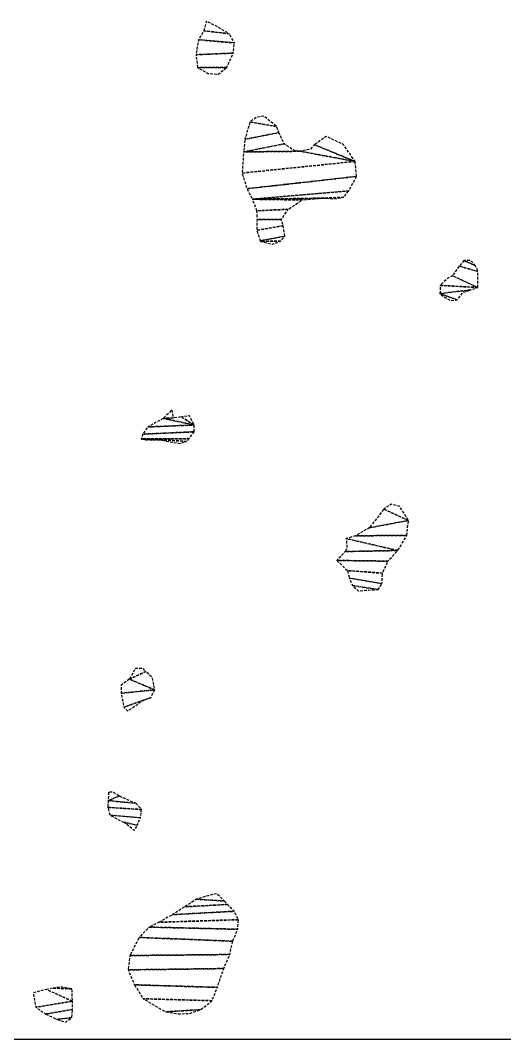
# Model space of a CAD drawing. Header units: metres. Extents: x 615331 to 657292, y 1301217 to 1321009.
# Drawn here: x 615531 to 615577, y 1309894.2 to 1309991 of the extents above; entities that cross this region are included whole.
import ezdxf

# ---------------------------------------------------------------- set-up
doc = ezdxf.new("R2010")
doc.units = ezdxf.units.M
doc.linetypes.add('HIDDEN', pattern=[0.375, 0.25, -0.125])
doc.layers.add('3', color=7, linetype='Continuous')
doc.layers.add('CIRCULO PI', color=2, linetype='Continuous')
picture_1 = doc.add_image_def('image2.jpg', size_in_pixel=(1123, 633))

msp = doc.modelspace()

# ---------------------------------------------------------------- linework, layer by layer
at = {"layer": 'CIRCULO PI'}
msp.add_lwpolyline([(615473.824, 1310171.98436), (615943.99875, 1310171.98436), (615943.99875, 1309894.16378), (615473.824, 1309894.16378)], close=True, dxfattribs=at)

# ---------------------------------------------------------------- pictures from other files: only their frames are drawn
image = msp.add_image(picture_1, insert=(615473.824, 1309894.16378), size_in_units=(470.17476, 265.02281), dxfattribs=at)
image.dxf.flags = 7

# ---------------------------------------------------------------- meshes
at = {"layer": '3', "color": 30, "linetype": 'HIDDEN'}
mesh = msp.add_polyface(dxfattribs=at)
corners = [(615550.84451, 1309989.72239), (615548.41427, 1309989.99865), (615551.33586, 1309988.85106), (615547.90151, 1309989.15331), (615551.21264, 1309987.87868), (615547.684, 1309987.72692), (615550.6061, 1309986.5146), (615547.82149, 1309986.49702), (615549.80447, 1309990.33122), (615549.76841, 1309985.86155), (615548.82878, 1309985.95279), (615548.66746, 1309990.90706)]
mesh.append_faces([[corners[k] for k in face] for face in [(1, 0, 8, 11), (6, 7, 10, 9)]], dxfattribs={"vtx0": -1, "color": 30})
mesh.append_faces([[corners[k] for k in face] for face in [(0, 1, 3, 2), (2, 3, 5, 4), (4, 5, 7, 6)]], dxfattribs={"vtx0": -1, "vtx2": -1, "color": 30})
mesh = msp.add_polyface(dxfattribs=at)
corners = [(615562.80624, 1309977.58762), (615558.94273, 1309979.18272), (615557.58667, 1309978.55872), (615552.06282, 1309976.48361), (615562.94488, 1309976.16339), (615552.52575, 1309974.99669), (615562.20887, 1309974.79855), (615553.05023, 1309973.99603), (615559.78475, 1309974.10306), (615557.77832, 1309973.92862), (615556.45629, 1309973.04582), (615553.44588, 1309972.89725), (615555.7826, 1309972.06988), (615553.48347, 1309972.08784), (615555.98061, 1309971.48818), (615553.45773, 1309971.05125), (615556.11658, 1309970.4851), (615553.78789, 1309970.04931), (615555.73099, 1309970.02917), (615553.82077, 1309969.98483), (615555.33725, 1309980.90894), (615552.80876, 1309981.34639), (615555.56776, 1309980.32737), (615552.33372, 1309979.69165), (615556.06025, 1309979.26172), (615552.2119, 1309978.49259), (615561.72721, 1309974.18016), (615553.42129, 1309981.77135), (615554.13283, 1309981.9054), (615557.03582, 1309978.62014), (615558.55688, 1309978.75916), (615560.07094, 1309979.96702), (615561.69497, 1309979.19992), (615560.85371, 1309974.04509), (615558.84614, 1309974.03247), (615554.95574, 1309969.73278)]
mesh.append_faces([[corners[k] for k in face] for face in [(1, 0, 32, 31), (18, 19, 35), (21, 20, 28, 27), (26, 8, 33)]], dxfattribs={"vtx0": -1, "color": 30})
mesh.append_faces([[corners[k] for k in face] for face in [(8, 7, 9, 34), (24, 25, 2, 29)]], dxfattribs={"vtx0": -1, "vtx1": -1, "color": 30})
mesh.append_faces([[corners[k] for k in face] for face in [(6, 7, 8, 26)]], dxfattribs={"vtx0": -1, "vtx1": -1, "vtx2": -1, "color": 30})
mesh.append_faces([[corners[k] for k in face] for face in [(0, 2, 25, 3)]], dxfattribs={"vtx0": -1, "vtx1": -1, "vtx3": -1, "color": 30})
mesh.append_faces([[corners[k] for k in face] for face in [(0, 3, 5, 4), (4, 5, 7, 6), (9, 7, 11, 10), (10, 11, 13, 12), (12, 13, 15, 14), (14, 15, 17, 16), (16, 17, 19, 18), (20, 21, 23, 22), (22, 23, 25, 24)]], dxfattribs={"vtx0": -1, "vtx2": -1, "color": 30})
mesh.append_faces([[corners[k] for k in face] for face in [(0, 1, 30, 2)]], dxfattribs={"vtx0": -1, "vtx3": -1, "color": 30})
mesh = msp.add_polyface(dxfattribs=at)
corners = [(615574.23533, 1309967.71654), (615573.16382, 1309968.16317), (615574.49808, 1309967.13523), (615572.71388, 1309967.64213), (615574.47553, 1309965.61289), (615572.07205, 1309966.7313), (615570.91223, 1309965.81715), (615573.79699, 1309965.38187), (615570.88483, 1309965.03974), (615572.50784, 1309964.43447), (615573.81152, 1309968.16724), (615573.08609, 1309965.15072), (615571.92538, 1309964.36604), (615571.43798, 1309964.62216), (615571.55585, 1309966.43656)]
mesh.append_faces([[corners[k] for k in face] for face in [(1, 0, 10), (9, 8, 13, 12)]], dxfattribs={"vtx0": -1, "color": 30})
mesh.append_faces([[corners[k] for k in face] for face in [(7, 8, 9, 11)]], dxfattribs={"vtx0": -1, "vtx1": -1, "color": 30})
mesh.append_faces([[corners[k] for k in face] for face in [(0, 1, 3, 2), (2, 3, 5, 4), (4, 6, 8, 7)]], dxfattribs={"vtx0": -1, "vtx2": -1, "color": 30})
mesh.append_faces([[corners[k] for k in face] for face in [(4, 5, 14, 6)]], dxfattribs={"vtx0": -1, "vtx3": -1, "color": 30})
mesh = msp.add_polyface(dxfattribs=at)
corners = [(615547.48878, 1309952.55289), (615546.28577, 1309953.32253), (615544.57051, 1309953.18224), (615543.08614, 1309952.36328), (615547.49299, 1309951.90519), (615542.60485, 1309951.68003), (615547.04382, 1309951.25456), (615542.47819, 1309951.22589), (615546.78642, 1309950.99385), (615544.32445, 1309951.14026), (615545.54161, 1309953.22072), (615547.06217, 1309953.4246), (615546.07526, 1309950.79507), (615544.7461, 1309951.04584), (615542.99694, 1309951.13198), (615543.6347, 1309952.65814), (615545.40718, 1309953.99725)]
mesh.append_faces([[corners[k] for k in face] for face in [(1, 0, 11), (8, 9, 13, 12), (9, 7, 14), (2, 10, 16)]], dxfattribs={"vtx0": -1, "color": 30})
mesh.append_faces([[corners[k] for k in face] for face in [(6, 7, 9, 8)]], dxfattribs={"vtx0": -1, "vtx1": -1, "vtx2": -1, "color": 30})
mesh.append_faces([[corners[k] for k in face] for face in [(0, 3, 5, 4), (4, 5, 7, 6)]], dxfattribs={"vtx0": -1, "vtx2": -1, "color": 30})
mesh.append_faces([[corners[k] for k in face] for face in [(0, 1, 10, 2)]], dxfattribs={"vtx0": -1, "vtx2": -1, "vtx3": -1, "color": 30})
mesh.append_faces([[corners[k] for k in face] for face in [(0, 2, 15, 3)]], dxfattribs={"vtx0": -1, "vtx3": -1, "color": 30})
mesh = msp.add_polyface(dxfattribs=at)
corners = [(615567.8822, 1309943.48306), (615565.54383, 1309944.56961), (615564.16293, 1309942.77955), (615567.72942, 1309942.05705), (615562.8725, 1309942.02647), (615566.86433, 1309940.62658), (615561.96753, 1309941.76168), (615561.87833, 1309940.53051), (615565.93184, 1309939.61674), (615561.07416, 1309939.68326), (615565.42099, 1309938.47999), (615562.08425, 1309938.71802), (615565.36263, 1309937.4755), (615562.25067, 1309938.00661), (615565.01005, 1309936.92273), (615562.57904, 1309937.29609), (615563.13283, 1309936.78142), (615563.87712, 1309936.85087), (615567.06426, 1309944.80586), (615566.25333, 1309945.02745), (615564.96596, 1309943.78863), (615562.03749, 1309940.95254)]
mesh.append_faces([[corners[k] for k in face] for face in [(1, 0, 18, 19), (14, 15, 16, 17)]], dxfattribs={"vtx0": -1, "color": 30})
mesh.append_faces([[corners[k] for k in face] for face in [(0, 2, 4, 3), (3, 4, 6, 5), (5, 7, 9, 8), (8, 9, 11, 10), (10, 11, 13, 12), (12, 13, 15, 14)]], dxfattribs={"vtx0": -1, "vtx2": -1, "color": 30})
mesh.append_faces([[corners[k] for k in face] for face in [(0, 1, 20, 2), (5, 6, 21, 7)]], dxfattribs={"vtx0": -1, "vtx3": -1, "color": 30})
mesh = msp.add_polyface(dxfattribs=at)
corners = [(615542.91896, 1309929.13391), (615541.34131, 1309928.40364), (615543.74798, 1309927.39494), (615540.54746, 1309927.06695), (615543.36813, 1309926.64594), (615540.82155, 1309925.74263), (615541.9123, 1309929.41386), (615542.62435, 1309929.42201), (615543.54079, 1309928.52584), (615542.59479, 1309926.34573), (615541.18152, 1309925.39055), (615540.5709, 1309927.84437)]
mesh.append_faces([[corners[k] for k in face] for face in [(1, 0, 7, 6), (4, 5, 10, 9)]], dxfattribs={"vtx0": -1, "color": 30})
mesh.append_faces([[corners[k] for k in face] for face in [(0, 1, 2, 8)]], dxfattribs={"vtx0": -1, "vtx1": -1, "color": 30})
mesh.append_faces([[corners[k] for k in face] for face in [(2, 3, 5, 4)]], dxfattribs={"vtx0": -1, "vtx2": -1, "color": 30})
mesh.append_faces([[corners[k] for k in face] for face in [(2, 1, 11, 3)]], dxfattribs={"vtx0": -1, "vtx3": -1, "color": 30})
mesh = msp.add_polyface(dxfattribs=at)
corners = [(615540.36447, 1309917.30279), (615539.33106, 1309916.87528), (615541.98799, 1309916.60055), (615542.50979, 1309916.02077), (615539.27041, 1309916.2272), (615542.3853, 1309915.24271), (615539.50181, 1309915.48367), (615542.09847, 1309914.52837), (615540.70406, 1309914.84349), (615539.3582, 1309917.68519), (615539.77934, 1309917.65537), (615541.01396, 1309917.01544), (615541.81011, 1309914.04072), (615541.09385, 1309914.65159)]
mesh.append_faces([[corners[k] for k in face] for face in [(1, 0, 10, 9), (7, 8, 13, 12)]], dxfattribs={"vtx0": -1, "color": 30})
mesh.append_faces([[corners[k] for k in face] for face in [(0, 1, 2, 11)]], dxfattribs={"vtx0": -1, "vtx1": -1, "color": 30})
mesh.append_faces([[corners[k] for k in face] for face in [(2, 1, 4, 3), (3, 4, 6, 5), (5, 6, 8, 7)]], dxfattribs={"vtx0": -1, "vtx2": -1, "color": 30})
mesh = msp.add_polyface(dxfattribs=at)
corners = [(615550.40184, 1309907.32582), (615547.71305, 1309907.5032), (615550.66293, 1309907.00357), (615546.61669, 1309906.78389), (615551.31471, 1309906.35995), (615545.45585, 1309906.03157), (615551.70845, 1309905.55271), (615544.16517, 1309905.31099), (615551.64945, 1309904.64557), (615543.22911, 1309904.85162), (615551.1711, 1309903.50895), (615542.26399, 1309903.87402), (615550.88771, 1309902.244), (615541.40069, 1309902.152), (615550.3134, 1309900.91254), (615541.21516, 1309900.7906), (615549.70967, 1309899.12745), (615541.83954, 1309899.36943), (615549.19971, 1309897.86111), (615542.65761, 1309898.04664), (615548.13661, 1309897.01233), (615544.80267, 1309896.79711), (615547.07032, 1309896.64943), (615546.06672, 1309896.61069), (615548.84433, 1309907.83425), (615549.65258, 1309908.03367)]
mesh.append_faces([[corners[k] for k in face] for face in [(1, 0, 25, 24), (20, 21, 23, 22)]], dxfattribs={"vtx0": -1, "color": 30})
mesh.append_faces([[corners[k] for k in face] for face in [(0, 1, 3, 2), (2, 3, 5, 4), (4, 5, 7, 6), (6, 7, 9, 8), (8, 9, 11, 10), (10, 11, 13, 12), (12, 13, 15, 14), (14, 15, 17, 16), (16, 17, 19, 18), (18, 19, 21, 20)]], dxfattribs={"vtx0": -1, "vtx2": -1, "color": 30})
mesh = msp.add_polyface(dxfattribs=at)
corners = [(615535.88397, 1309898.97569), (615534.10245, 1309899.0617), (615535.92385, 1309897.81001), (615533.45564, 1309898.92803), (615532.43038, 1309897.23749), (615535.92882, 1309897.03272), (615533.37358, 1309896.59565), (615535.86906, 1309896.25505), (615534.44535, 1309896.08417), (615534.87897, 1309899.16364), (615535.2889, 1309895.83034), (615532.19503, 1309898.59622)]
mesh.append_faces([[corners[k] for k in face] for face in [(1, 0, 9), (7, 8, 10)]], dxfattribs={"vtx0": -1, "color": 30})
mesh.append_faces([[corners[k] for k in face] for face in [(0, 1, 3, 2), (2, 4, 6, 5), (5, 6, 8, 7)]], dxfattribs={"vtx0": -1, "vtx2": -1, "color": 30})
mesh.append_faces([[corners[k] for k in face] for face in [(2, 3, 11, 4)]], dxfattribs={"vtx0": -1, "vtx3": -1, "color": 30})

doc.saveas('drawing.dxf')
